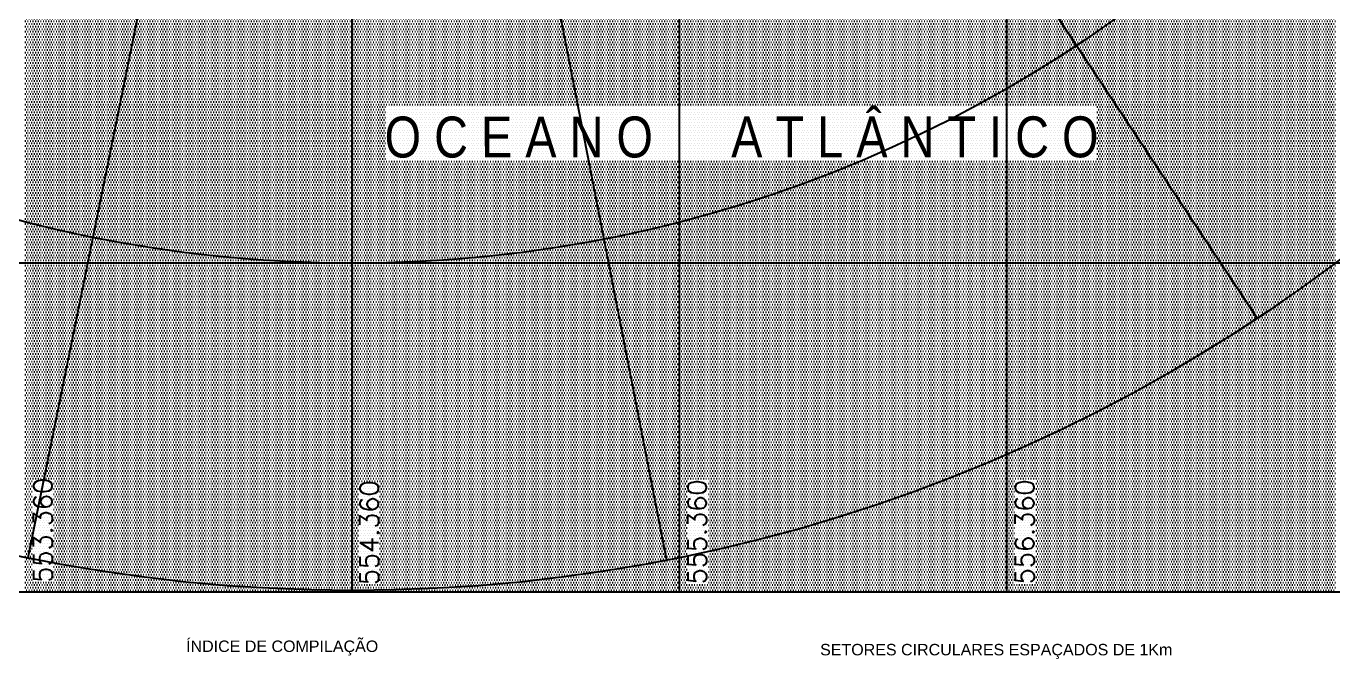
# Model space of a CAD drawing. Header units: millimetres. Extents: x 548366 to 1117317, y 7446967 to 14899125.
# Drawn here: x 553365 to 557356, y 7450205 to 7452139 of the extents above; entities that cross this region are included whole.
import ezdxf
from ezdxf.enums import TextEntityAlignment as Align

# ---------------------------------------------------------------- set-up
doc = ezdxf.new("R2010")
doc.units = ezdxf.units.MM
doc.header["$MEASUREMENT"] = 0
for name, color, linetype in [('AID5_25K', 2, 'Continuous'), ('CARIMBO', 7, 'Continuous'), ('HACHURA_OCEANO', 131, 'Continuous'), ('MALHA_TM', 8, 'Continuous'), ('RADIAIS', 222, 'Continuous'), ('TXT_COORD_MALHA', 7, 'Continuous'), ('TXT_OCEANO', 5, 'Continuous')]:
    doc.layers.add(name, color=color, linetype=linetype)
doc.styles.add('ARIAL', font='ARIAL.TTF')
doc.styles.add('TXT_MALHA_10K', font='romans.shx', dxfattribs={"height": 23})
doc.styles.add('TXT_OCEANO', font='ARIALN.TTF')
pattern_1 = [(0, (0, 0), (3.96875, 7.9375), [0, -7.9375])]

msp = doc.modelspace()

# ---------------------------------------------------------------- hatches: boundary and pattern name
at = {"layer": 'HACHURA_OCEANO'}
h = msp.add_hatch(dxfattribs=at)
h.set_pattern_fill('DOTS,_O', color=256, scale=5)
h.set_pattern_definition(pattern_1)
h.paths.add_polyline_path([(553860, 7452410), (553360, 7452410), (553360, 7451910), (553860, 7451910)])
h = msp.add_hatch(dxfattribs=at)
h.set_pattern_fill('DOTS,_O', color=256, scale=5)
h.set_pattern_definition(pattern_1)
h.paths.add_polyline_path([(554363.7, 7452410), (553860, 7452410), (553860, 7451910), (554363.7, 7451910)])
at = {"layer": 'HACHURA_OCEANO', "ltscale": 0.5}
h = msp.add_hatch(dxfattribs=at)
h.set_pattern_fill('DOTS', color=256, scale=5, style=0)
h.set_pattern_definition(pattern_1)
h.paths.add_polyline_path([(554865, 7452410), (554363.7, 7452410), (554363.7, 7451910), (554865, 7451910)])
h = msp.add_hatch(dxfattribs=at)
h.set_pattern_fill('DOTS', color=256, scale=5, style=0)
h.set_pattern_definition(pattern_1)
h.paths.add_polyline_path([(555365, 7452410), (554865, 7452410), (554865, 7451910), (555365, 7451910)])
h = msp.add_hatch(dxfattribs=at)
h.set_pattern_fill('DOTS', color=256, scale=5, style=0)
h.set_pattern_definition(pattern_1)
h.paths.add_polyline_path([(555865, 7452410), (555365, 7452410), (555365, 7451910), (555865, 7451910)])
h = msp.add_hatch(dxfattribs=at)
h.set_pattern_fill('DOTS', color=256, scale=5, style=0)
h.set_pattern_definition(pattern_1)
h.paths.add_polyline_path([(556365, 7452410), (555865, 7452410), (555865, 7451910), (556365, 7451910)])
h = msp.add_hatch(dxfattribs=at)
h.set_pattern_fill('DOTS', color=256, scale=5, style=0)
h.set_pattern_definition(pattern_1)
h.paths.add_polyline_path([(556865, 7452410), (556365, 7452410), (556365, 7451910), (556865, 7451910)])
h = msp.add_hatch(dxfattribs=at)
h.set_pattern_fill('DOTS', color=256, scale=5, style=0)
h.set_pattern_definition(pattern_1)
h.paths.add_polyline_path([(557365, 7452410), (556865, 7452410), (556865, 7451910), (557365, 7451910)])
at = {"layer": 'HACHURA_OCEANO'}
h = msp.add_hatch(dxfattribs=at)
h.set_pattern_fill('DOTS,_O', color=256, scale=5)
h.set_pattern_definition(pattern_1)
h.paths.add_polyline_path([(553860, 7451910), (553360, 7451910), (553360, 7451410), (553860, 7451410)])
h = msp.add_hatch(dxfattribs=at)
h.set_pattern_fill('DOTS,_O', color=256, scale=5)
h.set_pattern_definition(pattern_1)
h.paths.add_polyline_path([(554363.7, 7451910), (553860, 7451910), (553860, 7451410), (554363.7, 7451410)])
at = {"layer": 'HACHURA_OCEANO', "ltscale": 0.5}
h = msp.add_hatch(dxfattribs=at)
h.set_pattern_fill('DOTS', color=256, scale=5, style=0)
h.set_pattern_definition(pattern_1)
h.paths.add_polyline_path([(554865, 7451910), (554363.7, 7451910), (554363.7, 7451410), (554865, 7451410)])
h = msp.add_hatch(dxfattribs=at)
h.set_pattern_fill('DOTS', color=256, scale=5, style=0)
h.set_pattern_definition(pattern_1)
h.paths.add_polyline_path([(555365, 7451910), (554865, 7451910), (554865, 7451410), (555365, 7451410)])
h = msp.add_hatch(dxfattribs=at)
h.set_pattern_fill('DOTS', color=256, scale=5, style=0)
h.set_pattern_definition(pattern_1)
h.paths.add_polyline_path([(555865, 7451910), (555365, 7451910), (555365, 7451410), (555865, 7451410)])
h = msp.add_hatch(dxfattribs=at)
h.set_pattern_fill('DOTS', color=256, scale=5, style=0)
h.set_pattern_definition(pattern_1)
h.paths.add_polyline_path([(556365, 7451910), (555865, 7451910), (555865, 7451410), (556365, 7451410)])
h = msp.add_hatch(dxfattribs=at)
h.set_pattern_fill('DOTS', color=256, scale=5, style=0)
h.set_pattern_definition(pattern_1)
h.paths.add_polyline_path([(556865, 7451910), (556365, 7451910), (556365, 7451410), (556865, 7451410)])
h = msp.add_hatch(dxfattribs=at)
h.set_pattern_fill('DOTS', color=256, scale=5, style=0)
h.set_pattern_definition(pattern_1)
h.paths.add_polyline_path([(557365, 7451910), (556865, 7451910), (556865, 7451410), (557365, 7451410)])
at = {"layer": 'HACHURA_OCEANO'}
h = msp.add_hatch(dxfattribs=at)
h.set_pattern_fill('DOTS', color=256, scale=5, style=0)
h.set_pattern_definition(pattern_1)
h.paths.add_polyline_path([(553860, 7451410), (553360, 7451410), (553360, 7450910), (553860, 7450910)])
h = msp.add_hatch(dxfattribs=at)
h.set_pattern_fill('DOTS', color=256, scale=5, style=0)
h.set_pattern_definition(pattern_1)
h.paths.add_polyline_path([(554363.7, 7451410), (553860, 7451410), (553860, 7450910), (554363.7, 7450910)])
at = {"layer": 'HACHURA_OCEANO', "ltscale": 0.5}
h = msp.add_hatch(dxfattribs=at)
h.set_pattern_fill('DOTS', color=256, scale=5, style=0)
h.set_pattern_definition(pattern_1)
h.paths.add_polyline_path([(554865, 7451410), (554363.7, 7451410), (554363.7, 7450910), (554865, 7450910)])
h = msp.add_hatch(dxfattribs=at)
h.set_pattern_fill('DOTS', color=256, scale=5, style=0)
h.set_pattern_definition(pattern_1)
h.paths.add_polyline_path([(555365, 7451410), (554865, 7451410), (554865, 7450910), (555365, 7450910)])
h = msp.add_hatch(dxfattribs=at)
h.set_pattern_fill('DOTS', color=256, scale=5, style=0)
h.set_pattern_definition(pattern_1)
h.paths.add_polyline_path([(555865, 7451410), (555365, 7451410), (555365, 7450910), (555865, 7450910)])
h = msp.add_hatch(dxfattribs=at)
h.set_pattern_fill('DOTS', color=256, scale=5, style=0)
h.set_pattern_definition(pattern_1)
h.paths.add_polyline_path([(556365, 7451410), (555865, 7451410), (555865, 7450910), (556365, 7450910)])
h = msp.add_hatch(dxfattribs=at)
h.set_pattern_fill('DOTS', color=256, scale=5, style=0)
h.set_pattern_definition(pattern_1)
h.paths.add_polyline_path([(556865, 7451410), (556365, 7451410), (556365, 7450910), (556865, 7450910)])
h = msp.add_hatch(dxfattribs=at)
h.set_pattern_fill('DOTS', color=256, scale=5, style=0)
h.set_pattern_definition(pattern_1)
h.paths.add_polyline_path([(557365, 7451410), (556865, 7451410), (556865, 7450910), (557365, 7450910)])
at = {"layer": 'HACHURA_OCEANO'}
h = msp.add_hatch(dxfattribs=at)
h.set_pattern_fill('DOTS,_O', color=256, scale=5)
h.set_pattern_definition(pattern_1)
h.paths.add_polyline_path([(553860, 7450910), (553360, 7450910), (553360, 7450410), (553860, 7450410)])
h = msp.add_hatch(dxfattribs=at)
h.set_pattern_fill('DOTS', color=256, scale=5, style=0)
h.set_pattern_definition(pattern_1)
h.paths.add_polyline_path([(554363.7, 7450910), (553860, 7450910), (553860, 7450410), (554363.7, 7450410)])
at = {"layer": 'HACHURA_OCEANO', "ltscale": 0.5}
h = msp.add_hatch(dxfattribs=at)
h.set_pattern_fill('DOTS', color=256, scale=5, style=0)
h.set_pattern_definition(pattern_1)
h.paths.add_polyline_path([(554865, 7450910), (554363.7, 7450910), (554363.7, 7450410), (554865, 7450410)])
h = msp.add_hatch(dxfattribs=at)
h.set_pattern_fill('DOTS', color=256, scale=5, style=0)
h.set_pattern_definition(pattern_1)
h.paths.add_polyline_path([(555365, 7450910), (554865, 7450910), (554865, 7450410), (555365, 7450410)])
h = msp.add_hatch(dxfattribs=at)
h.set_pattern_fill('DOTS', color=256, scale=5, style=0)
h.set_pattern_definition(pattern_1)
h.paths.add_polyline_path([(555865, 7450910), (555365, 7450910), (555365, 7450410), (555865, 7450410)])
h = msp.add_hatch(dxfattribs=at)
h.set_pattern_fill('DOTS', color=256, scale=5, style=0)
h.set_pattern_definition(pattern_1)
h.paths.add_polyline_path([(556365, 7450910), (555865, 7450910), (555865, 7450410), (556365, 7450410)])
h = msp.add_hatch(dxfattribs=at)
h.set_pattern_fill('DOTS', color=256, scale=5, style=0)
h.set_pattern_definition(pattern_1)
h.paths.add_polyline_path([(556865, 7450910), (556365, 7450910), (556365, 7450410), (556865, 7450410)])
h = msp.add_hatch(dxfattribs=at)
h.set_pattern_fill('DOTS', color=256, scale=5, style=0)
h.set_pattern_definition(pattern_1)
h.paths.add_polyline_path([(557365, 7450910), (556865, 7450910), (556865, 7450410), (557365, 7450410)])

# ---------------------------------------------------------------- linework, layer by layer
at = {"layer": 'AID5_25K'}
msp.add_lwpolyline([(549360, 7450410), (559365, 7450410), (559365, 7460415), (549360, 7460415), (549360, 7450410)], dxfattribs=at)
at = {"layer": 'MALHA_TM'}
for points in [[(554360, 7460415), (554360, 7450410)], [(555360, 7460415), (555360, 7450410)], [(556360, 7460415), (556360, 7450410)], [(549360, 7451415), (559365, 7451415)]]:
    msp.add_lwpolyline(points, dxfattribs=at)
at = {"layer": 'RADIAIS', "linetype": 'Continuous', "ltscale": 2.5}
for points in [[(555356.6, 7460311.3), (553370.9, 7450514.2)], [(553406.4, 7460318.4), (555321, 7450507.1)], [(551601.9, 7459578.6), (557125.5, 7451246.9)]]:
    msp.add_lwpolyline(points, dxfattribs=at)
for radius in [4998.2, 3998.6]:
    msp.add_circle((554363.7, 7455412.7), radius, dxfattribs=at)
for p in [(556573.1, 7452080.1), (553668.7, 7451983.7), (555033.9, 7451978.8), (556849.3, 7451663.5), (553569.4, 7451493.9), (555129.6, 7451488.2), (557125.5, 7451246.9), (553470.2, 7451004), (555225.3, 7450997.7), (553370.9, 7450514.2), (555321, 7450507.1)]:
    msp.add_point(p, dxfattribs=at)

# ---------------------------------------------------------------- texts
at = {"layer": 'CARIMBO', "color": 7, "style": 'ARIAL'}
for s, p in [('ÍNDICE DE COMPILAÇÃO', (554147.4, 7450226.5)), ('SETORES CIRCULARES ESPAÇADOS DE 1Km', (556328.2, 7450216.2))]:
    msp.add_text(s, height=35, dxfattribs=at).set_placement(p, align=Align.CENTER)
at = {"layer": 'TXT_COORD_MALHA', "style": 'TXT_MALHA_10K'}
for s, p in [('553.360', (553445.4, 7450438.1)), ('554.360', (554442, 7450430.6)), ('555.360', (555443.5, 7450433.3)), ('556.360', (556443.7, 7450433.3))]:
    msp.add_text(s, height=57.5, rotation=90, dxfattribs=at).set_placement(p)
at = {"layer": 'TXT_OCEANO', "color": 5, "ltscale": 0.5, "style": 'TXT_OCEANO'}
msp.add_text('O C E A N O      A T L Â N T I C O', height=125, rotation=0.0182, dxfattribs=at).set_placement((554460.2, 7451737.2))

doc.saveas('drawing.dxf')
